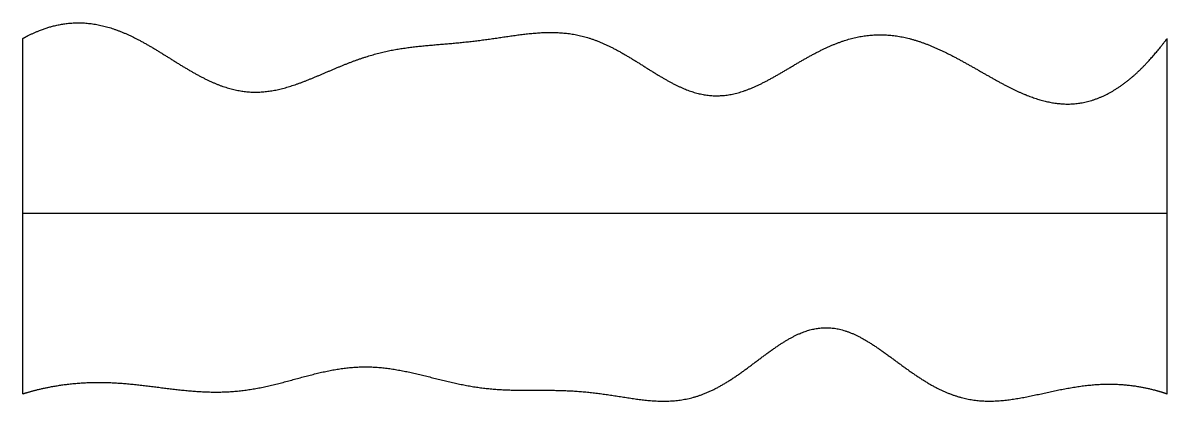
# Model space of a CAD drawing. Header units: millimetres. Extents: x 0 to 10, y -0.1 to 3.2.
import ezdxf

# ---------------------------------------------------------------- set-up
doc = ezdxf.new("R2010")
doc.units = ezdxf.units.MM
doc.layers.get('0').update_dxf_attribs({"linetype": 'CONTINUOUS'})

msp = doc.modelspace()

# ---------------------------------------------------------------- linework, layer by layer
for points in [[(0, 3.055), (0.042, 3.079), (0.127, 3.121), (0.252, 3.169), (0.418, 3.202), (0.623, 3.193), (0.825, 3.137), (1.024, 3.043), (1.221, 2.923), (1.417, 2.796), (1.613, 2.684), (1.809, 2.605), (2.007, 2.573), (2.206, 2.593), (2.406, 2.654), (2.608, 2.74), (2.81, 2.829), (3.012, 2.905), (3.215, 2.956), (3.419, 2.985), (3.622, 3.002), (3.827, 3.018), (4.033, 3.042), (4.239, 3.074), (4.445, 3.104), (4.651, 3.116), (4.855, 3.094), (5.056, 3.029), (5.255, 2.923), (5.452, 2.796), (5.647, 2.672), (5.84, 2.579), (6.034, 2.539), (6.229, 2.561), (6.425, 2.638), (6.624, 2.75), (6.825, 2.875), (7.028, 2.985), (7.233, 3.063), (7.439, 3.098), (7.645, 3.086), (7.85, 3.032), (8.052, 2.944), (8.253, 2.835), (8.45, 2.719), (8.646, 2.61), (8.84, 2.525), (9.033, 2.476), (9.225, 2.474), (9.418, 2.527), (9.612, 2.637), (9.767, 2.774), (9.883, 2.904), (9.961, 3.003), (10, 3.055)], [(0, -0.055), (0, 0.069), (0, 0.318), (0, 0.691), (0, 1.189), (0, 1.811), (0, 2.309), (0, 2.682), (0, 2.931), (0, 3.055)], [(10, -0.055), (10, 0.069), (10, 0.318), (10, 0.691), (10, 1.189), (10, 1.811), (10, 2.309), (10, 2.682), (10, 2.931), (10, 3.055)], [(0, 1.527), (0.4, 1.527), (1.2, 1.527), (2.4, 1.527), (4, 1.527), (6, 1.527), (7.6, 1.527), (8.8, 1.527), (9.6, 1.527), (10, 1.527)], [(0, -0.055), (0.04, -0.042), (0.121, -0.019), (0.242, 0.009), (0.404, 0.035), (0.606, 0.049), (0.809, 0.044), (1.011, 0.025), (1.214, -0.002), (1.417, -0.028), (1.62, -0.043), (1.822, -0.041), (2.024, -0.016), (2.225, 0.03), (2.426, 0.087), (2.627, 0.141), (2.828, 0.178), (3.029, 0.188), (3.23, 0.167), (3.431, 0.125), (3.632, 0.072), (3.834, 0.023), (4.035, -0.011), (4.236, -0.024), (4.438, -0.025), (4.64, -0.022), (4.844, -0.029), (5.048, -0.051), (5.252, -0.085), (5.457, -0.117), (5.66, -0.128), (5.861, -0.098), (6.059, -0.018), (6.255, 0.108), (6.447, 0.257), (6.637, 0.4), (6.826, 0.503), (7.014, 0.542), (7.202, 0.507), (7.392, 0.407), (7.584, 0.267), (7.778, 0.119), (7.975, -0.008), (8.174, -0.092), (8.375, -0.127), (8.578, -0.119), (8.783, -0.082), (8.987, -0.034), (9.192, 0.008), (9.395, 0.033), (9.598, 0.033), (9.759, 0.012), (9.88, -0.017), (9.96, -0.041), (10, -0.055)]]:
    msp.add_open_spline(points, degree=5)

doc.saveas('drawing.dxf')
